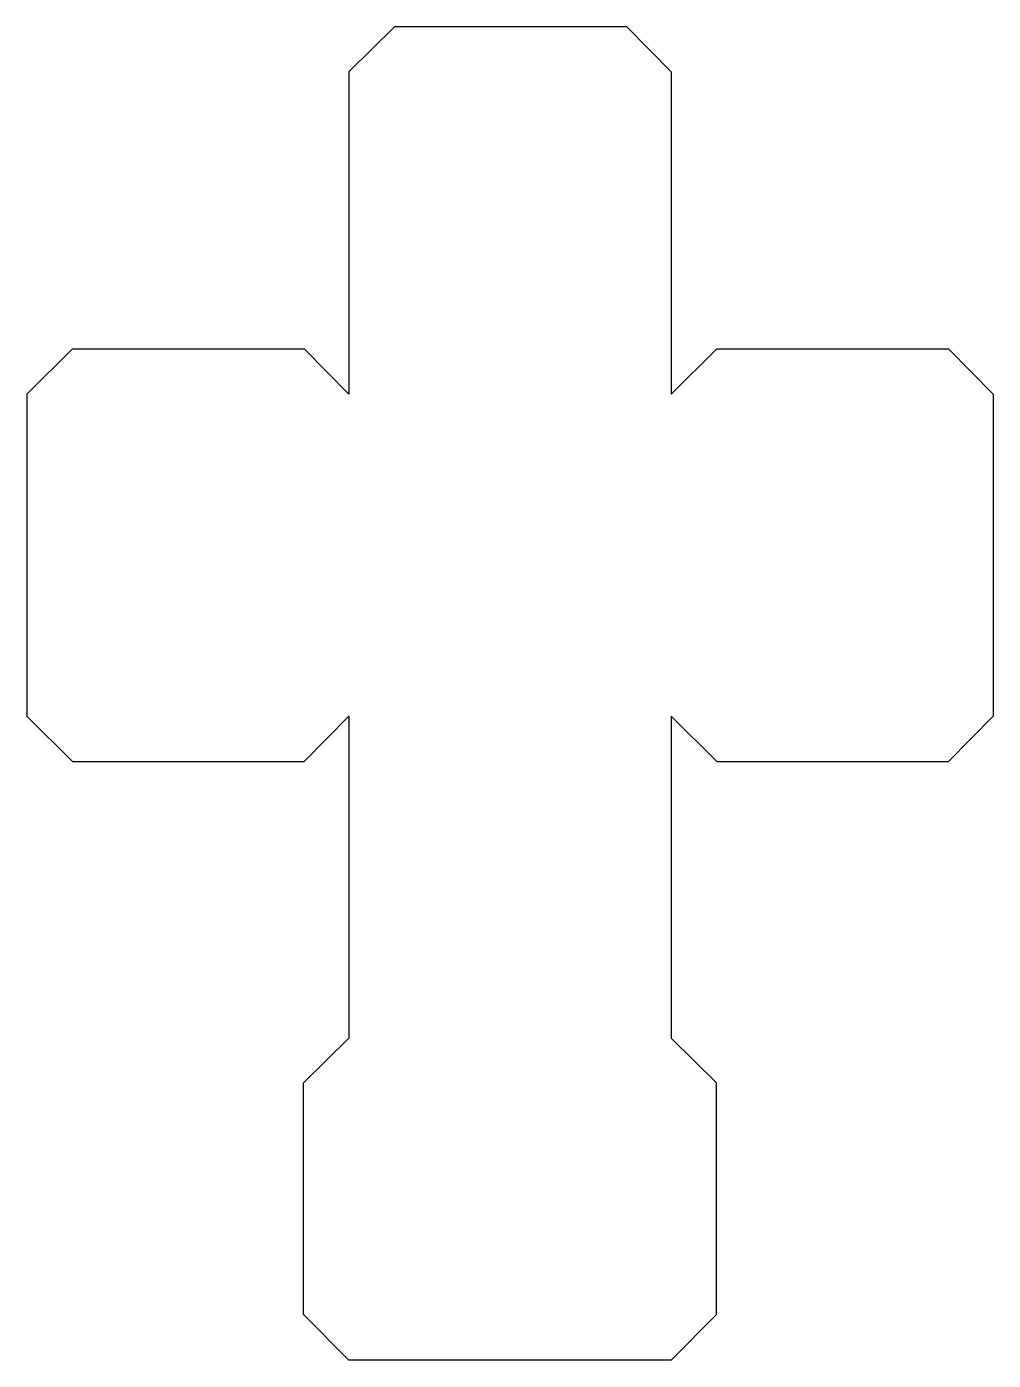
# Model space of a CAD drawing. Header units: millimetres. Extents: x 0 to 90, y 0 to 124.
import ezdxf

# ---------------------------------------------------------------- set-up
doc = ezdxf.new("R2010")
doc.units = ezdxf.units.MM

msp = doc.modelspace()

# ---------------------------------------------------------------- linework, layer by layer
for points in [[(30, 120), (34.27, 124.22), (55.84, 124.22), (60, 120)], [(30, 120), (30, 90)], [(60, 120), (60, 90)], [(0, 90), (4.27, 94.22), (25.84, 94.22), (30, 90)], [(60, 90), (64.27, 94.22), (85.84, 94.22), (90, 90)], [(0, 90), (0, 60)], [(90, 90), (90, 60)], [(0, 60), (4.27, 55.78), (25.84, 55.78), (30, 60)], [(30, 60), (30, 30)], [(60, 60), (64.27, 55.78), (85.84, 55.78), (90, 60)], [(60, 60), (60, 30)], [(30, 0), (25.78, 4.27), (25.78, 25.84), (30, 30)], [(60, 0), (64.22, 4.27), (64.22, 25.84), (60, 30)], [(60, 0), (30, 0)]]:
    msp.add_lwpolyline(points)

doc.saveas('drawing.dxf')
